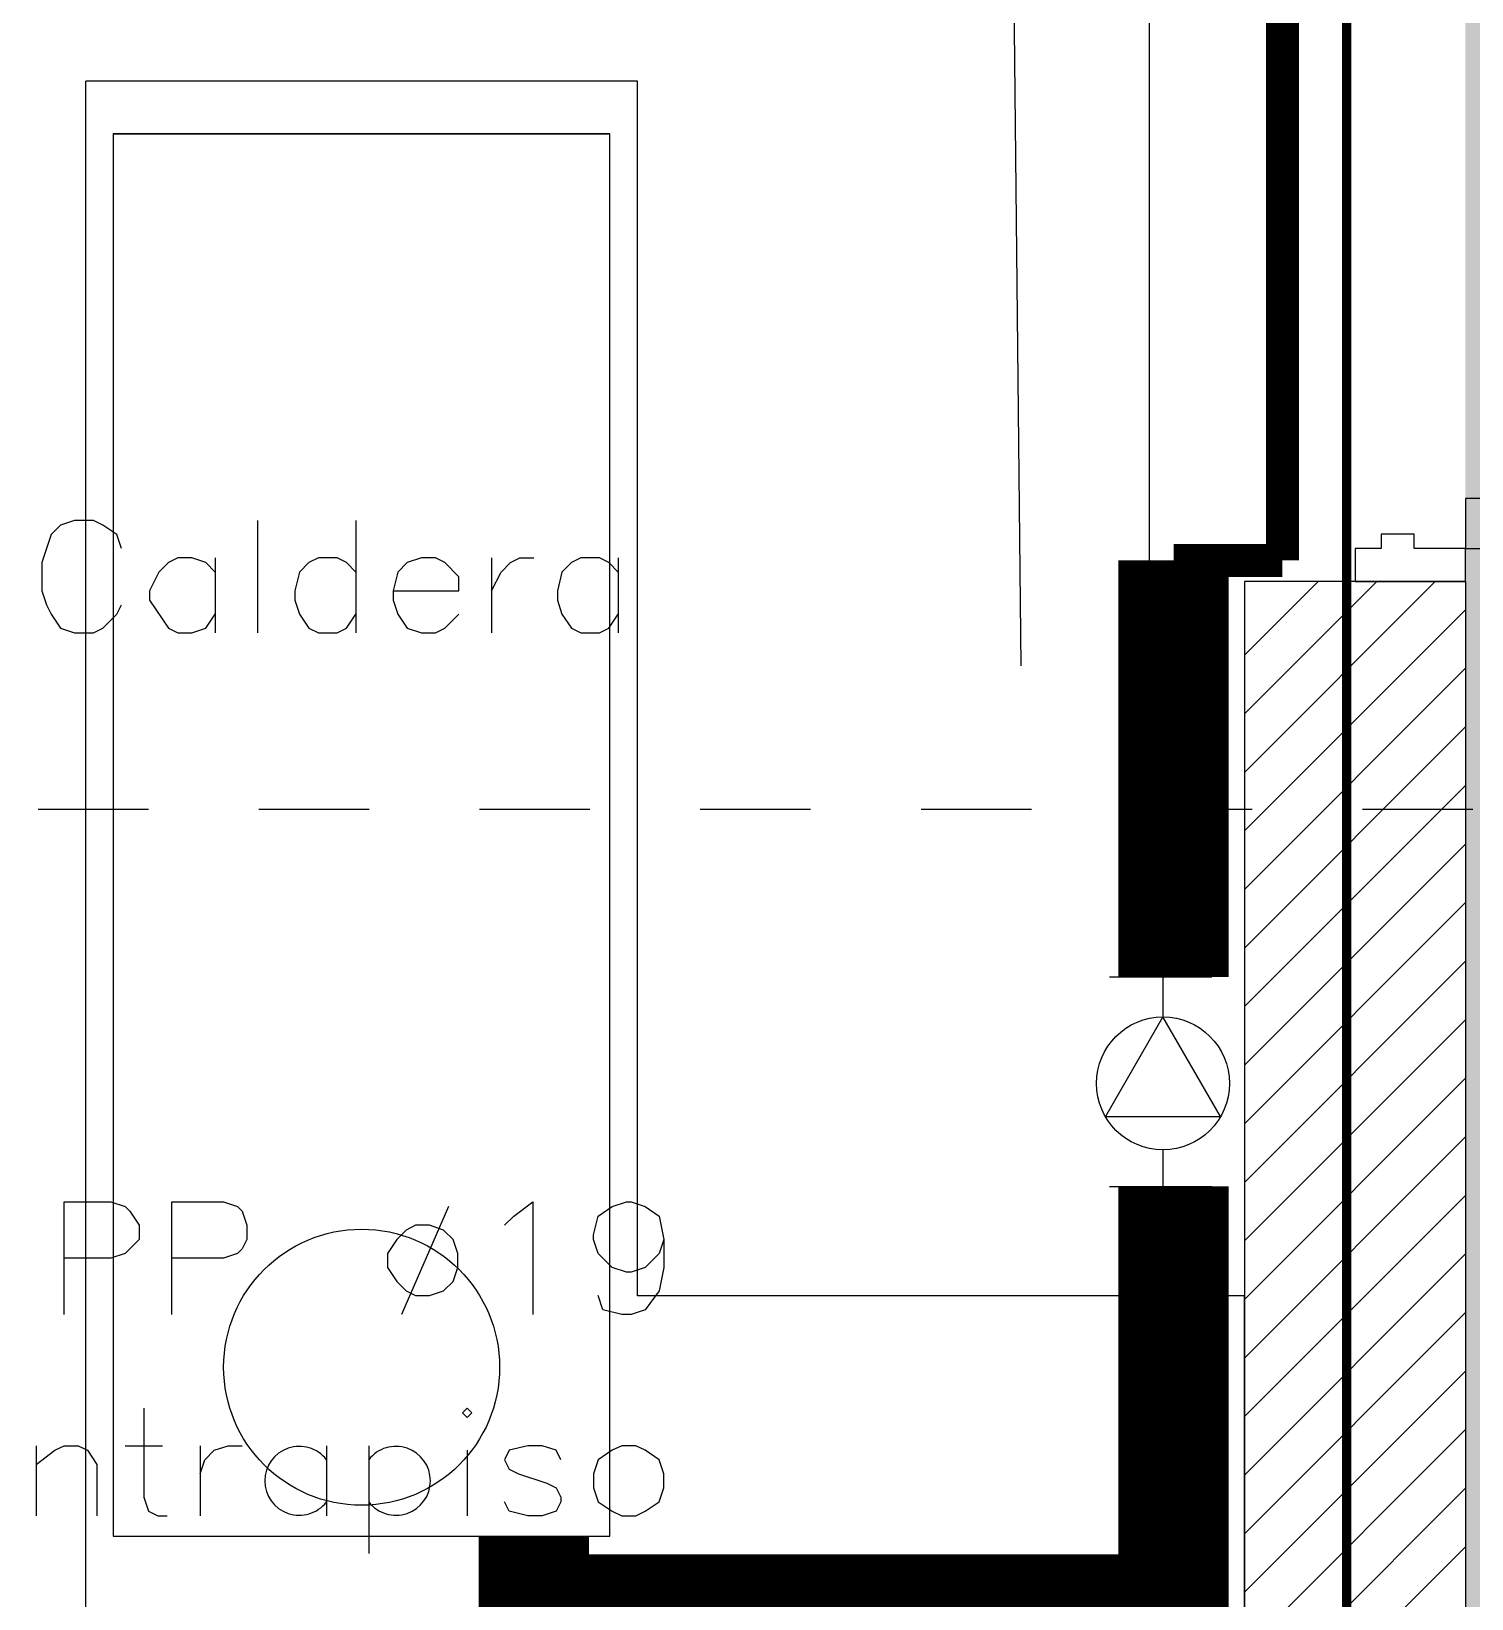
# Model space of a CAD drawing. Header units: metres. Extents: x -22 to 82, y -7 to 32.
# Drawn here: x 12.506 to 13.811, y 6.225 to 7.645 of the extents above; entities that cross this region are included whole.
import ezdxf

# ---------------------------------------------------------------- set-up
doc = ezdxf.new("R2010")
doc.units = ezdxf.units.M
doc.header["$LTSCALE"] = 2
doc.header["$MEASUREMENT"] = 0
for name, pattern in [('BORDER', [44.45, 12.7, -6.35, 12.7, -6.35, 0, -6.35]), ('CENTRO', [50.8, 31.75, -6.35, 6.35, -6.35]), ('DASHDOT', [25.4, 12.7, -6.35, 0, -6.35]), ('HIDDEN', [0.375, 0.25, -0.125])]:
    doc.linetypes.add(name, pattern=pattern)
for name, color, linetype in [('AGUA_FRIA', 170, 'HIDDEN'), ('AGUA_RETORNO', 82, 'CENTRO'), ('PDF2_-FADE-IS-AF', 160, 'CONTINUOUS'), ('PDF2_-FADE-IS-AFMONT', 160, 'CONTINUOUS'), ('PDF2_-FADE-IS-TXT', 7, 'CONTINUOUS'), ('PDF2_A_CAL', 240, 'CONTINUOUS'), ('ZHATCH_VEREDA', 254, 'CONTINUOUS'), ('ZLINEA_DE_EJES', 6, 'BORDER'), ('ZSILUETAEDIFICIO', 253, 'CONTINUOUS')]:
    doc.layers.add(name, color=color, linetype=linetype)

msp = doc.modelspace()

# ---------------------------------------------------------------- hatches: boundary and pattern name
at = {"layer": 'ZHATCH_VEREDA'}
h = msp.add_hatch(color=256, dxfattribs=at)
h.dxf.hatch_style = 1
h.paths.add_polyline_path([(20.8054, 9.5), (13.8056, 9.5), (13.8056, -1.5), (20.8054, -1.5), (20.8054, 5.8), (21.5056, 5.8), (21.5056, 6.85), (20.8056, 6.85)])

# ---------------------------------------------------------------- linework, layer by layer
at = {"layer": 'AGUA_FRIA', "ltscale": 0.5, "const_width": 0.03, "elevation": 0}
for points in [[(13.6398, 7.1657), (13.6398, 8.3602)], [(13.6398, 7.1657), (13.5412, 7.1657)]]:
    msp.add_lwpolyline(points, dxfattribs=at)
at = {"layer": 'AGUA_RETORNO', "color": 10}
for p, q in [((13.483, 6.7885), (13.5758, 6.7885)), ((13.5316, 6.7885), (13.5316, 6.7523)), ((13.5316, 6.6319), (13.5316, 6.5988)), ((13.483, 6.5988), (13.5758, 6.5988))]:
    msp.add_line(p, q, dxfattribs=at)
msp.add_lwpolyline([(13.5316, 6.7523), (13.4795, 6.662), (13.5837, 6.662)], close=True, dxfattribs=at)
msp.add_circle((13.5316, 6.6921), 0.0602, dxfattribs=at)
at = {"layer": 'PDF2_-FADE-IS-AF', "const_width": 0.1, "elevation": 0}
for points in [[(13.5412, 7.1657), (13.5412, 6.7885)], [(13.5412, 6.5988), (13.5412, 6.2156), (12.9617, 6.2156), (12.9617, 6.2821)]]:
    msp.add_lwpolyline(points, dxfattribs=at)
at = {"layer": 'PDF2_-FADE-IS-AFMONT', "const_width": 0.00849}
msp.add_lwpolyline([(12.9896, 5.0834), (13.698, 5.0834), (13.698, 8.9693)], dxfattribs=at)
at = {"layer": 'PDF2_-FADE-IS-TXT'}
for points in [[(12.5881, 7.1765), (12.5838, 7.1892), (12.5711, 7.1977), (12.5626, 7.2019), (12.5456, 7.2019), (12.5329, 7.1977), (12.5244, 7.1892), (12.5159, 7.1637), (12.5159, 7.1383), (12.5202, 7.1255), (12.5244, 7.117), (12.5329, 7.1043), (12.5456, 7.1001), (12.5626, 7.1001), (12.5711, 7.1043), (12.5838, 7.117), (12.5881, 7.1255)], [(12.7112, 7.2019), (12.7112, 7.1001)], [(12.8003, 7.2019), (12.8003, 7.1001)], [(12.673, 7.1552), (12.6645, 7.1637), (12.6518, 7.168), (12.639, 7.168), (12.6305, 7.1637), (12.622, 7.1552), (12.6135, 7.1383), (12.6135, 7.1298), (12.6305, 7.1043), (12.639, 7.1001), (12.6518, 7.1001), (12.6645, 7.1043), (12.673, 7.117)], [(12.673, 7.168), (12.673, 7.1001)], [(12.8003, 7.1552), (12.7918, 7.1637), (12.7833, 7.168), (12.7664, 7.168), (12.7579, 7.1637), (12.7494, 7.1552), (12.7451, 7.1383), (12.7451, 7.1298), (12.7494, 7.117), (12.7579, 7.1043), (12.7664, 7.1001), (12.7833, 7.1001), (12.7918, 7.1043), (12.8003, 7.117)], [(12.8343, 7.1383), (12.8937, 7.1383), (12.8937, 7.151), (12.881, 7.1637), (12.8725, 7.168), (12.8598, 7.168), (12.847, 7.1637), (12.8385, 7.1552), (12.8343, 7.1383), (12.8343, 7.1298), (12.8385, 7.117), (12.847, 7.1043), (12.8598, 7.1001), (12.8725, 7.1001), (12.881, 7.1043), (12.8937, 7.117)], [(12.9234, 7.168), (12.9234, 7.1001)], [(12.9234, 7.1383), (12.9319, 7.1552), (12.9404, 7.1637), (12.9489, 7.168), (12.9616, 7.168)], [(13.038, 7.1552), (13.0296, 7.1637), (13.0211, 7.168), (13.0041, 7.168), (12.9956, 7.1637), (12.9871, 7.1552), (12.9829, 7.1383), (12.9829, 7.1298), (12.9871, 7.117), (12.9956, 7.1043), (13.0041, 7.1001), (13.0211, 7.1001), (13.0296, 7.1043), (13.038, 7.117)], [(13.038, 7.168), (13.038, 7.1001)], [(12.5361, 6.4829), (12.5361, 6.5848), (12.5785, 6.5848), (12.5913, 6.5805), (12.5955, 6.5763), (12.604, 6.5636), (12.604, 6.5508), (12.5913, 6.5381), (12.5785, 6.5338), (12.5361, 6.5338)], [(12.6337, 6.4829), (12.6337, 6.5848), (12.6804, 6.5848), (12.6931, 6.5805), (12.6974, 6.5763), (12.7016, 6.5636), (12.7016, 6.5508), (12.6974, 6.5423), (12.6931, 6.5381), (12.6804, 6.5338), (12.6337, 6.5338)], [(12.8842, 6.5805), (12.8417, 6.4829)], [(12.9351, 6.5636), (12.9436, 6.572), (12.9606, 6.5848), (12.9606, 6.4829)], [(13.0794, 6.5508), (13.0752, 6.5381), (13.0625, 6.5254), (13.0497, 6.5211), (13.0455, 6.5211), (13.0327, 6.5254), (13.02, 6.5381), (13.0158, 6.5508), (13.0158, 6.5551), (13.02, 6.572), (13.0327, 6.5805), (13.0455, 6.5848), (13.0497, 6.5848), (13.0625, 6.5805), (13.0752, 6.572), (13.0794, 6.5508), (13.0794, 6.5254), (13.0752, 6.5041), (13.0625, 6.4871), (13.0497, 6.4829), (13.0412, 6.4829), (13.0242, 6.4871), (13.02, 6.4999)], [(12.6082, 6.398), (12.6082, 6.3173), (12.6125, 6.3046), (12.621, 6.3004), (12.6295, 6.3004)], [(12.5106, 6.364), (12.5106, 6.3004)], [(12.5106, 6.3471), (12.5276, 6.3598), (12.5361, 6.364), (12.5488, 6.364), (12.5573, 6.3598), (12.5658, 6.3471), (12.5658, 6.3004)], [(12.5913, 6.364), (12.6252, 6.364)], [(12.6592, 6.364), (12.6592, 6.3004)], [(12.6592, 6.3386), (12.6634, 6.3513), (12.6719, 6.3598), (12.6846, 6.364), (12.6974, 6.364)], [(12.7738, 6.364), (12.7738, 6.3004)], [(12.812, 6.364), (12.812, 6.2664)], [(12.9011, 6.3598), (12.9011, 6.3004)], [(12.986, 6.3513), (12.9818, 6.3598), (12.9691, 6.364), (12.9563, 6.364), (12.9393, 6.3598), (12.9351, 6.3513), (12.9393, 6.3428), (12.9478, 6.3386), (12.9733, 6.3301), (12.9818, 6.3258), (12.986, 6.3173), (12.986, 6.3131), (12.9818, 6.3046), (12.9691, 6.3004), (12.9563, 6.3004), (12.9393, 6.3046), (12.9351, 6.3131)]]:
    msp.add_lwpolyline(points, dxfattribs=at)
for points in [[(12.8544, 6.5636), (12.846, 6.5593), (12.8375, 6.5508), (12.829, 6.5381), (12.829, 6.5254), (12.8375, 6.5126), (12.846, 6.5041), (12.8544, 6.4999), (12.8672, 6.4999), (12.8799, 6.5041), (12.8884, 6.5126), (12.8927, 6.5254), (12.8927, 6.5381), (12.8884, 6.5508), (12.8799, 6.5593), (12.8672, 6.5636)], [(12.8969, 6.3938), (12.9011, 6.3895), (12.9054, 6.3938), (12.9011, 6.398)], [(13.0412, 6.364), (13.0327, 6.3598), (13.02, 6.3513), (13.0158, 6.3386), (13.0158, 6.3258), (13.02, 6.3131), (13.0327, 6.3046), (13.0412, 6.3004), (13.054, 6.3004), (13.0625, 6.3046), (13.0752, 6.3131), (13.0794, 6.3258), (13.0794, 6.3386), (13.0752, 6.3513), (13.0625, 6.3598), (13.054, 6.364)]]:
    msp.add_lwpolyline(points, close=True, dxfattribs=at)
for centre, start, end in [((12.7491, 6.3322), 37.7698, 322.2302), ((12.8367, 6.3322), 217.7698, 142.2302)]:
    msp.add_arc(centre, 0.0312, start, end, dxfattribs=at)
at = {"layer": 'PDF2_A_CAL'}
msp.add_lwpolyline([(13.0306, 7.5521), (12.5806, 7.5521), (12.5806, 6.2821), (13.0306, 6.2821)], close=True, dxfattribs=at)
at = {"layer": 'ZLINEA_DE_EJES', "linetype": 'DASHDOT', "ltscale": 0.001}
msp.add_line((-20.6876, 6.9404, 0), (33.3816, 6.9404, 0), dxfattribs=at)
at = {"layer": 'ZSILUETAEDIFICIO', "ltscale": 0.5}
for p, q in [((13.5193, 7.0702, 0), (13.5193, 9.3726, 0)), ((13.4031, 7.0702, 0), (13.3802, 9.2811, 0))]:
    msp.add_line(p, q, dxfattribs=at)
at = {"layer": 'ZSILUETAEDIFICIO'}
for p, q in [((13.0556, 7.5998, 0), (12.5556, 7.5998, 0)), ((12.5556, 5.1498, 0), (12.5556, 7.5998, 0)), ((13.0556, 6.4998, 0), (13.0556, 7.5998, 0)), ((12.5806, 7.5521, 0), (12.5806, 6.2821, 0)), ((12.5806, 7.5521, 0), (13.0306, 7.5521, 0)), ((13.0306, 6.2821, 0), (13.0306, 7.5521, 0)), ((13.6056, 7.1465), (13.6056, 6.1018, 0)), ((13.8056, 7.1465, 0), (13.6056, 7.1465)), ((13.8057, 7.1465), (13.8056, 5.0063)), ((13.6056, 6.5018), (13.6056, 6.1018)), ((13.6056, 6.4998, 0), (13.0556, 6.4998, 0)), ((13.6056, 5.1498, 0), (13.6056, 6.4998, 0)), ((12.5806, 6.2821, 0), (13.0306, 6.2821, 0))]:
    msp.add_line(p, q, dxfattribs=at)
at = {"layer": 'ZSILUETAEDIFICIO', "linetype": 'Continuous'}
for p, q in [((13.8057, 7.2217, 0), (13.8057, 7.1765, 0)), ((14.6007, 7.2217, 0), (13.8057, 7.2217, 0)), ((13.7593, 7.1894, 0), (13.7293, 7.1894, 0)), ((13.7293, 7.1894, 0), (13.7293, 7.1765, 0)), ((13.7593, 7.1765, 0), (13.7593, 7.1894, 0)), ((13.7293, 7.1765, 0), (13.7058, 7.1765, 0)), ((13.7058, 7.1765, 0), (13.7058, 7.1465, 0)), ((13.8057, 7.1765, 0), (13.7593, 7.1765, 0)), ((13.8057, 7.1465, 0), (13.8057, 7.1765, 0)), ((13.8057, 7.1765, 0), (14.6007, 7.1765, 0)), ((13.6058, 7.0802), (13.6722, 7.1465)), ((13.6058, 7.0271), (13.7252, 7.1465)), ((13.6058, 6.9741), (13.7782, 7.1465)), ((13.7058, 7.1465, 0), (13.8057, 7.1465, 0)), ((13.6058, 6.9211), (13.8058, 7.1211)), ((13.6058, 6.868), (13.8058, 7.0681)), ((13.6058, 6.815), (13.8058, 7.015)), ((13.6058, 6.7619), (13.8058, 6.962)), ((13.6057, 6.7089), (13.8058, 6.9089)), ((13.6057, 6.6558), (13.8058, 6.8559)), ((13.6057, 6.6028), (13.8058, 6.8029)), ((13.6057, 6.5498), (13.8058, 6.7498)), ((13.6057, 6.4967), (13.8058, 6.6968)), ((13.6057, 6.4437), (13.8058, 6.6438)), ((13.6057, 6.3906), (13.8058, 6.5907)), ((13.6057, 6.3376), (13.8058, 6.5377)), ((13.6057, 6.2845), (13.8058, 6.4846)), ((13.6057, 6.2315), (13.8058, 6.4316)), ((13.6056, 6.1785), (13.8058, 6.3786)), ((13.6056, 6.1254), (13.8058, 6.3255)), ((13.6056, 6.0724), (13.8057, 6.2725))]:
    msp.add_line(p, q, dxfattribs=at)
at = {"layer": 'ZSILUETAEDIFICIO'}
msp.add_circle((12.8056, 6.4351, 0), 0.125, dxfattribs=at)
at = {"layer": 'ZSILUETAEDIFICIO', "ltscale": 3}
msp.add_arc((13.8056, 7.1764, 0), 0.7951, 0.0045, 89.9981, dxfattribs=at)

doc.saveas('drawing.dxf')
